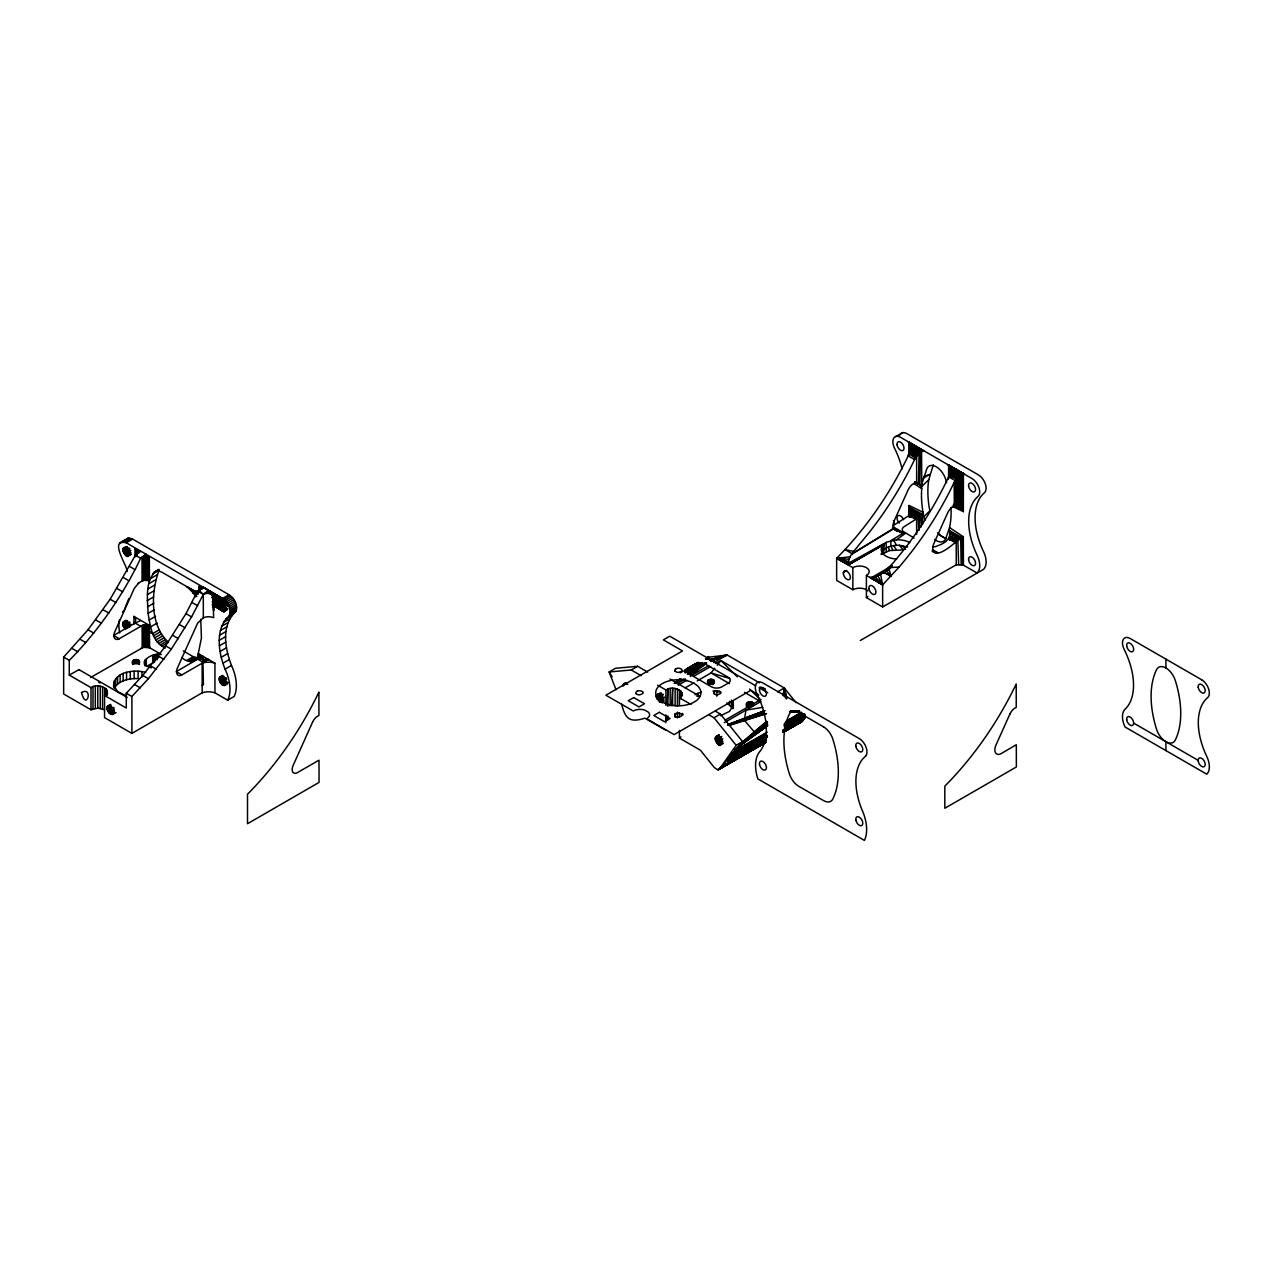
<?xml version="1.0" encoding="UTF-8"?>
<svg xmlns="http://www.w3.org/2000/svg" width="1273" height="1273" viewBox="0 0 1273 1273"><rect width="100%" height="100%" fill="white"/><g stroke="black" fill="none" stroke-linecap="round" stroke-linejoin="round"><path stroke-width="1.5" d="M881.314 554.057C883.494 546.69 892.755 545.115 899.422 545.29L903.225 549.888L889.366 550.588L881.314 554.503L882.81 550.827L882.825 545.274L848.582 564.735L836.647 558.274L844.986 549.586A225.83 130.387 -60 0 0 908.031 456.148L910.29 447.841L908.636 442.065M910.29 515.247L910.29 511.38L919.679 516.806L923.227 514.387L923.036 512.271A90.335 52.161 60 0 1 921.7 489.134C922.686 485.252 917.944 482.483 914.571 483.231A9.038 5.219 -60 0 0 908.063 489.978L894.219 520.8A9.038 5.219 -60 0 0 893.057 525.701L895.89 530.332L902.366 532.798M916.624 534.294L916.624 518.954L909.447 515.263L893.057 525.701M916.64 483.151L916.64 456.005L909.893 450.801L918.231 453.984L921.397 451.469L924.787 451.326M919.042 530.348L919.822 516.711L910.259 510.568M948.592 479.03L948.592 465.297L964.393 474.192L947.892 464.677M949.881 539.879L949.881 534.246M867.931 590.911A9.579 5.522 0 0 0 852.862 589.765L836.647 580.408L836.647 558.274L852.862 567.647A9.579 5.522 0 0 1 866.404 567.647A9.579 5.522 0 0 1 866.404 575.46L866.404 597.594L882.635 606.95L956.23 564.83L956.23 541.805L949.324 537.524L956.469 541.646M956.23 506.002L956.23 478.871L948.99 475.641L949.897 469.737L948.703 465.441L964.282 474.129L948.321 464.995M963.788 473.938L959.906 474.988L959.906 507.832L954.177 504.379M958.092 506.654L958.649 476.022L949.753 468.114L961.147 474.288L961.147 508.929L953.366 504.792M962.34 510.234L962.34 473.906L949.753 468.114L959.906 474.988L959.476 507.497L962.531 510.473M1165.909 667.975A14.449 8.338 60 0 0 1156.568 669.614A90.335 52.161 60 0 0 1156.568 729.318A14.449 8.338 60 0 0 1165.909 741.745A14.449 8.338 60 0 0 1175.265 740.106A90.335 52.161 60 0 0 1175.265 680.403A14.449 8.338 60 0 0 1165.909 667.975L1165.909 659.128M202.805 588.826L202.805 586.98L208.517 590.322L208.549 592.184L209.981 593.027L208.549 591.468M784.279 695.679L784.295 688.009L727.09 654.974L706.881 657.457M886.151 542.378L886.31 551.623M909.033 516.87L909.065 505.604M910.259 451.963L910.259 448.096L918.231 453.984L914.428 459.839A225.83 130.387 -60 0 1 859.514 544.16C855.345 550.095 846.418 557.479 849.075 565.403M949.626 477.073L949.642 467.637L962.595 473.842L949.212 466.332M963.343 511.587L963.422 473.874M224.048 600.888L219.561 603.482L213.578 600.092L212.862 594.014A8.29 4.79 -0.1 0 0 203.298 594.38L197.538 591.07L185.969 613.65L165.585 645.809L171.33 649.135L191.587 616.896L203.298 594.38L208.517 590.322M909.686 517.14L909.734 507.561L923.291 514.642M910.131 515.406L909.527 506.845M949.722 538.272L949.738 532.369L961.147 538.399L949.642 531.748L949.642 539.227M161.241 654.449L149.482 647.639L149.434 625.393L133.92 616.403A12.189 7.033 0 0 1 133.92 623.77L113.631 635.482L119.376 638.807M199.368 589.876L202.932 588.094L199.352 586.057L199.368 590.051L200.513 587.983L199.352 586.057M962.149 510.012L962.34 473.906M213.657 598.087C208.995 603.291 229.426 596.814 224.366 611.788C219.115 611.167 205.224 596.607 219.147 604.564L222.345 602.718M960.844 508.627L961.147 474.288M949.228 530.014C952.777 538.081 944.311 543.73 937.565 545.735A7.224 4.169 0 0 1 933.077 546.944M199.129 658.443C201.866 657.027 199.018 651.299 199.686 658.205L199.75 654.545L198.127 654.147C197.426 663.663 186.972 662.947 181.864 657.505M213.657 599.042L221.407 602.766L213.593 599.503L219.911 603.1L219.147 605.98L220.34 609.067L226.737 605.375M919.87 484.631L920.315 452.122L910.1 444.945M199.686 590.115L199.368 586.821M149.466 639.523L147.557 638.378L149.466 639.364M920.077 484.774L915.176 481.958L918.485 483.804L919.058 453.172L910.29 447.841L918.231 453.984L910.036 449.99M199.654 589.685L199.463 587.139M125.104 541.98L127.73 538.304L132.631 539.1L228.997 594.73C234.248 598.167 238.512 605.598 235.68 611.756C220.85 625.489 225.003 648.625 231.479 665.445A36.36 20.989 60 0 1 234.105 696.506L227.724 700.198L214.946 692.83L214.946 663.185L208.549 659.478L181.88 674.897A7.527 4.344 -60 0 1 177.17 674.308A7.527 4.344 -60 0 1 177.52 667.736L197.617 623.181L203.33 617.819A8.29 4.79 -0.1 0 1 213.657 617.739L212.862 594.014L213.641 600.729L219.306 603.975L222.504 602.129M165.331 647.957C151.917 642.213 150.309 625.87 148.098 613.363C147.588 599.281 144.151 577.226 158.95 569.302M162.021 646.048L168.402 642.356C149.784 625.043 150.882 592.518 159.061 570.224L152.68 573.916M199.479 654.274L208.549 659.589M199.59 590.179L199.75 586.407L199.368 588.142M666.352 720.47L666.543 716.54M667.116 704.781L667.864 689.091C673.337 685.686 687.77 691.589 679.432 697.795L690.968 704.446M783.897 695.71L784.295 688.009L777.628 691.844M671.587 705.703L672.653 688.343L672.653 705.624M199.495 590.433L199.75 586.407L199.431 588.19M227.724 700.198A36.36 20.989 60 0 0 225.098 669.137C217.556 650.853 213.848 621.701 235.68 611.756M229.299 615.448C232.132 609.274 227.851 601.858 222.6 598.421L126.25 542.791C108.269 538.67 127.507 565.705 127.109 571.545M767.46 725.737L755.828 733.757L744.116 719.897L744.594 718.274L764.659 710.859L727.838 724.703M715.203 738.595C725.021 728.315 722.73 758.358 715.203 738.595L718.386 736.749M112.804 714.408C108.921 714.885 105.516 708.966 107.855 705.847M111.753 714.503L114.952 712.657L111.053 709.204L110.703 704.367L107.505 706.213M122.733 549.602C132.567 539.338 130.26 569.365 122.733 549.602L127.523 546.833M130.435 626.268L125.645 629.037C117.657 622.974 128.462 616.737 129.703 626.682M225.958 677.602L219.561 681.294L219.911 676.87M627.796 684.317L624.343 683.028L623.134 686.147M663.217 694.883L656.836 698.575C654.417 694.74 659.525 691.796 661.626 695.806C666.686 698.686 658.475 706.626 664.267 700.962M149.355 625.998L146.841 624.757L142.115 625.536L119.248 638.728A7.527 4.344 -60 0 1 114.538 638.155A7.527 4.344 -60 0 1 114.888 631.583L134.302 588.365L138.916 582.748L137.866 583.607M719.165 769.338L727.854 762.511L728.379 760.602L765.009 739.04M783.468 732.214L802.213 721.393L804.791 717.717L804.791 714.694L784.725 726.008M882.81 550.827L883.303 544.685L848.582 564.735L884.274 543.714L883.589 552.928M213.657 605.964L220.85 609.767L225.639 606.998M199.766 590.306L199.75 586.407L199.368 589.813M783.531 695.79L784.295 688.009L796.055 702.632M199.75 586.407L199.368 589.51M783.325 695.058L784.295 688.009L786.905 698.591M148.511 630.978L149.371 630.342L148.846 625.154L149.482 647.639L146.093 645.65L90.654 677.507M744.594 718.274L745.978 710.127L762.813 707.358M783.07 695.233L784.295 688.009L786.396 697.445M923.816 516.695L929.847 510.855A90.335 52.161 60 0 1 928.749 479.73L933.332 464.756M914.873 482.085L921.238 485.761L926.935 468.448A14.449 8.338 60 0 1 936.292 466.809A14.449 8.338 60 0 1 945.632 479.237L946.603 482.658M128.955 580.743C112.597 609.703 92.69 636.707 69.267 660.353L69.267 675.104L91.004 687.659C96.302 682.869 113.297 688.327 104.545 695.472L126.282 708.027L126.282 693.26L142.767 675.454L165.713 645.888M909.447 515.263L910.163 509.566L920.315 516.377M128.764 598.708L124.468 609.465M136.1 550.652L135.686 551.734M950.979 507.561A90.335 52.161 60 0 1 949.531 527.579L945.632 538.94A14.449 8.338 60 0 1 934.605 539.45M921.238 485.761L921.541 484.711M753.409 704.478C752.629 697.763 740.806 705.672 750.243 706.022M881.823 552.402L881.807 546.944L885.419 542.823L848.279 563.334L836.647 558.274L850.348 556.826M145.647 672.367C134.365 669.312 113.217 671.396 113.599 686.736M160.875 654.593C152.521 652.142 134.763 663.233 151.248 667.848M198.127 654.147L201.42 638.059L200.768 619.299M733.471 705.067L729.477 711.416L720.518 715.76M697.015 696.458L698.034 693.26L701.439 692.13M707.12 659.207L708.281 656.645L710.445 660.13L727.09 654.974L713.755 662.66M959.906 474.988L954.018 482.706A225.83 130.387 -60 0 1 899.12 567.026L882.635 584.832L882.635 606.95M104.545 709.777L97.782 708.154L91.004 709.777L63.65 693.992L63.65 657.107L88.044 629.785L110.162 599.233L136.641 553.087L135.113 549.029L135.129 556.842M135.002 569.572L129.082 580.822L123.338 577.496M706.579 659.398L708.281 656.645L709.793 659.812L727.09 654.974L711.034 660.973M132.822 660.83C131.565 664.251 138.248 664.777 139.584 662.246C139.712 657.759 129.591 659.207 132.822 664.506M138.073 671.189L138.073 678.573C129.496 678.366 118.994 680.148 114.284 688.184L114.284 680.816M764.198 742.986L727.854 762.511L742.557 741.602L736.16 745.294L719.547 768.924L742.557 741.602L720.423 714.089L715.41 711.193M104.545 687.659L104.545 717.606L131.899 733.391L131.899 696.506L148.384 678.7L171.33 649.135M714.71 668.325L710.986 672.956L697.254 680.88M717.208 665.222L720.932 660.576L759.504 682.837M706.213 659.032L708.281 656.645L709.316 659.828M113.249 714.169C115.588 711.034 112.183 705.131 108.3 705.592M765.853 738.961L728.379 760.602L765.009 739.772L728.14 761.97L766.33 740.106L727.854 762.511L765.232 741.745L760.22 745.644L758.087 745.405M705.847 659.207L708.281 656.645L705.847 658.984M708.027 680.259C705.672 683.537 712.657 684.683 714.248 682.344C715.776 678.048 704.971 678.286 708.027 683.506M705.513 659.398L708.281 656.645M921.588 486.588L928.749 479.73M703.476 665.763C699.72 660.082 701.487 666.002 705.879 662.962L688.995 673.815M740.854 743.384L766.76 721.282M739.518 744.769L767.11 721.791M754.666 733.264L766.266 723.605M202.821 587.139L223.921 599.312L230.318 595.621M886.056 570.193L876.19 576.653L869.857 577.449M753.807 732.325L766.983 721.616M739.661 744.912L767.539 722.252M755.032 733.487L766.76 723.955M690.316 675.868L705.91 663.535M754.046 732.675L767.38 722.077M738.34 746.233L766.553 723.828M755.43 733.646L767.301 724.242M140.794 558.306L135.049 554.98L140.221 550.938L140.221 551.973L135.113 549.029M145.965 554.264L140.667 558.226L135.129 569.636L129.385 566.326M197.538 591.07L202.805 586.98M736.987 747.49L767.078 724.146M755.828 733.757L766.362 725.61M737.131 747.553L767.635 724.385M756.242 733.805L766.919 725.721M765.2 742.764L717.542 769.704L714.312 767.524L700.389 750.195L679.432 738.085L680.944 736.94M963.247 536.967C954.925 541.025 938.694 560.088 932.823 550.143A9.038 5.219 -60 0 1 933.825 543.666L947.669 512.844A9.038 5.219 -60 0 1 954.177 506.097L959.428 507.45M910.259 512.176L919.058 517.236L904.355 526.561A7.224 4.169 0 0 0 902.907 531.271L914.141 538.113M735.73 748.747L766.664 725.69M735.858 748.747L767.205 725.753M886.501 542.171L896.51 539.816L905.628 533.196M734.394 749.892L767.746 725.721M752.884 705.131L751.452 705.831M683.856 678.923L676.361 681.564L679.607 679.352M687.706 673.831L702.282 663.885L685.463 672.701M680.228 679.241L676.997 681.453L680.116 679.352M702.871 663.806L687.277 674.244M626.3 683.235L623.086 685.415L626.284 683.569M676.647 681.516L679.925 679.305M674.197 683.458L680.625 679.146M688.82 673.624L703.539 663.679L687.929 674.133M676.361 681.564L679.48 679.464M677.761 681.23L680.88 679.146M688.677 673.926L704.287 663.472L688.438 673.99M677.363 681.357L680.53 679.257M689.234 673.735L705.067 663.233M674.547 683.346L680.96 679.114M843.394 572.548L846.672 570.399M674.897 683.219L678.159 681.087M688.741 674.372L706.674 662.628L688.486 674.467M675.247 683.076L678.557 680.928M146.013 645.697L140.81 648.546M675.788 682.821L678.955 680.769M690.03 673.576L705.879 663.328M138.789 582.684L144.008 580.281L149.402 580.727L149.355 557.288L145.838 555.219L142.035 557.431L142.083 580.87M893.837 528.231L852.146 553.707L844.986 549.586L853.674 551.416M851.844 554.169L894.06 528.55M783.229 730.973L804.504 718.258L782.927 730.607M731.959 753.473L765.057 733.9L734.839 750.927M786.571 721.186L801.449 712.387M732.436 754.284L765.566 734.696L732.039 753.584M785.441 722.937L802.006 713.135L786.873 721.616M764.993 739.008L729.986 758.851L764.882 738.229L729.811 758.008L766.33 736.383L731.195 756.194M784.582 725.594L804.504 713.835L784.073 725.626M784.836 726.453L804.791 714.694L784.343 726.485M784.98 727.297L804.966 715.537L784.916 726.867M889.954 568.474L883.351 572.357L890.973 576.128L888.713 567.726L892.118 565.753L888.713 567.726L899.12 567.026M785.011 728.076L805.029 716.333L785.011 727.679M723.764 765.519L720.327 767.524L723.541 765.694M728.92 762.495L732.341 760.49M691.557 666.781L694.899 664.824L691.653 666.543M891.498 565.992L871.225 577.831L882.635 584.832L880.566 574.282L887.376 570.32M784.916 728.793L804.966 717.065L784.98 728.427M741.252 755.589L737.815 757.594L759.058 745.739L719.213 768.749L738.451 757.737M744.689 753.584L748.126 751.579M753.266 748.572L756.703 746.567M732.993 760.681L719.261 768.701L759.679 745.755M750.163 750.656L720.168 767.714M753.6 748.651L757.021 746.646M763.895 742.636L760.458 744.641L763.577 742.891M784.486 730.622L789.642 727.615M793.079 725.61L796.5 723.605M764.214 742.732L760.777 744.737L764.055 742.859M691.828 666.225L695.169 664.283M783.054 730.384L804.791 717.717L783.181 730.05M759.36 745.755L718.147 769.735L761.079 744.96M761.079 744.753L764.516 742.748M785.123 730.766L798.871 722.762M761.381 744.769L764.818 742.764M135.049 554.98L138.932 552.737M142.035 557.431L145.965 555.299L145.838 554.185M199.002 590.226L202.932 588.094M203.33 617.819L203.298 594.38L208.549 591.34L226.419 601.779L232.8 598.103M181.88 674.897L176.263 671.651L202.805 656.168L203.441 684.715L202.168 685.447M203.409 662.469L197.649 659.143L202.805 656.582M686.227 669.248L697.811 662.533M718.704 769.608L763.895 743.496M783.341 732.134L802.595 720.979L783.913 731.37L798.919 722.73L795.689 724.496M120.41 542.537L127.73 538.304M119.63 543.332L126.027 539.657M122.447 541.757L128.828 538.065M123.64 541.805L130.037 538.113M124.929 542.155L131.31 538.463M126.25 542.791L132.631 539.1M122.94 548.345L126.138 546.499M122.797 548.934L125.979 547.088M122.797 550.334L127.586 547.581M122.94 551.114L127.746 548.345M123.21 551.909L129.591 548.217M123.561 552.689L129.941 548.997M123.99 553.437L128.78 550.668M124.499 554.137L130.88 550.445M125.04 554.757L129.846 551.989M125.645 555.283L130.435 552.514M126.25 555.696L131.039 552.928M126.854 555.983L130.053 554.137M127.443 556.142L130.642 554.296M128 556.158L131.199 554.312M153.476 572.675L158.266 569.906M150.723 578.515L157.12 574.823M149.196 583.511L155.577 579.82M148.098 588.89L154.479 585.198M147.429 594.602L153.81 590.911M147.207 600.617L153.603 596.926M147.429 606.887L153.81 603.195M122.94 622.099L126.138 620.253M122.797 622.688L125.979 620.842M122.733 623.372L127.523 620.603M122.797 624.104L127.586 621.335M122.94 624.868L127.746 622.115M123.21 625.664L129.591 621.972M123.561 626.443L129.941 622.752M123.99 627.191L128.78 624.438M148.098 613.363L154.479 609.672M124.499 627.891L130.88 624.2M125.04 628.512L129.846 625.743M135.193 623.038L140.301 620.763M154.51 571.736L158.711 571.004L162.021 572.293L186.829 586.614L193.098 592.709L196.297 590.863M149.196 620.015L155.577 616.323M197.538 592.884L194.339 594.73L195.374 596.862M150.723 626.777L157.12 623.086M69.267 675.104L78.974 669.646M149.45 631.838L152.68 633.62L159.061 629.944M153.476 635.8L159.873 632.108M222.6 598.421L228.997 594.73M154.51 637.932L160.907 634.24M155.752 639.953L162.148 636.261M225.21 600.442L231.606 596.751M212.161 602.049L219.099 605.232L223.889 602.479M157.168 641.831L163.549 638.139M213.657 603.354L219.147 605.98L223.937 603.211M219.306 606.744L224.096 603.975M213.578 604.198L219.561 607.539L225.958 603.848M211.811 595.128L227.501 603.291L233.898 599.599M158.711 643.501L165.092 639.81M213.657 605.057L219.911 608.319L226.308 604.627M228.456 604.914L234.837 601.222M160.35 644.918L166.731 641.226M221.407 610.388L226.196 607.619M221.995 610.913L226.785 608.144M229.22 606.6L213.657 597.689L229.22 606.6L213.657 597.88L229.22 606.6L235.6 602.925M222.6 611.326L227.39 608.558M223.221 611.613L228.01 608.844M223.809 611.772L227.008 609.926M229.792 608.319L236.173 604.627M230.142 610.006L236.523 606.314M230.27 611.597L236.651 607.905M230.174 613.077L236.555 609.385M229.84 614.366L236.221 610.674M225.846 619.028L232.227 615.336M154.765 654.593L154.765 661.96L146.315 666.479L146.315 659.112M223.571 622.338L229.952 618.646M221.741 626.173L228.138 622.497M220.404 630.501L226.801 626.809M219.561 635.243L225.958 631.551M219.227 640.351L225.623 636.675M186.829 660.369L193.225 656.677L198.079 658.077L191.682 661.753M107.25 706.706L110.449 704.86M107.091 707.295L110.29 705.449M107.043 707.979L110.226 706.133M188.515 661.18L194.896 657.489M107.091 708.711L110.29 706.865M107.25 709.491L110.449 707.645M190.138 661.642L196.535 657.966M107.505 710.27L110.703 708.424M219.417 645.777L225.798 642.085M195.374 659.987L198.572 658.141M107.855 711.05L111.053 709.204M108.3 711.814L111.483 709.968M108.794 712.498L111.992 710.652M109.351 713.119L112.549 711.273M109.939 713.644L113.138 711.798M110.544 714.058L113.743 712.212M111.165 714.344L114.347 712.498M220.102 651.442L226.483 647.75M112.31 714.535L116.002 712.578M221.279 657.266L227.676 653.574M222.95 663.185L229.347 659.494M225.098 669.137L231.479 665.445M219.561 677.236L222.759 675.39M219.306 677.729L222.504 675.883M219.147 678.318L222.345 676.472M219.099 679.002L223.889 676.234M219.147 679.734L223.937 676.965M219.306 680.498L224.096 677.745M226.308 678.398L219.911 682.073L220.85 683.521L225.639 680.753M131.899 733.391L202.168 692.83A12.189 7.033 0 0 1 214.946 692.83M220.34 682.821L226.737 679.146M226.196 681.373L221.407 684.142L222.6 685.081L227.39 682.312M221.995 684.667L226.785 681.898M228.01 682.599L223.221 685.367L225.655 684.81L225.91 681.548L223.221 677.379L220.34 676.615M223.809 685.526L227.008 683.681M224.366 685.558L227.549 683.712M923.291 478.139L929.847 474.352L923.816 476.468M616.068 689.807L609.146 671.969L631.265 669.98L637.662 666.304L647.686 672.096M623.134 684.731L626.332 682.885M680.212 672.86L683.553 670.935M684.954 670.123L698.288 662.421M691.255 666.845L694.676 664.888M656.582 695.01L659.764 693.164M656.422 695.599L661.212 692.83M677.093 683.84L685.431 679.018M690.427 676.138L708.759 665.556M656.359 696.283L661.148 693.514M656.422 697.015L661.212 694.246M656.582 697.779L662.962 694.103M678.318 685.176L686.847 680.259M693.658 676.329L710.716 666.479M715.824 663.535L720.932 660.576L737.322 676.838M657.186 699.354L661.976 696.586M659.223 699.179L662.406 697.349M658.125 700.802L664.506 697.111M660.273 700.5L663.472 698.654M659.271 701.948L664.06 699.179M889.541 569.095L877.845 575.842L882.635 584.832L866.404 575.46M659.875 702.362L663.074 700.516M685.256 687.818L693.833 682.869M709.093 714.917L714.026 717.765L720.423 714.089M860.277 640.51L983.552 569.349A18.061 10.439 60 0 0 983.52 551.543A58.717 33.894 60 0 1 984.395 492.794A10.836 6.254 60 0 0 985.366 483.979A10.836 6.254 60 0 0 978.444 474.924L906.901 433.632A10.836 6.254 60 0 0 899.725 435.239M725.164 720.088L760.952 699.434M724.305 722.634L760.968 701.471M715.665 736.828L718.863 734.998M715.41 737.322L718.609 735.476M715.251 737.91L718.449 736.08M715.251 739.327L720.041 736.558M715.41 740.106L721.791 736.415M715.665 740.886L720.454 738.133M716.015 741.666L720.804 738.913M716.46 742.43L722.841 738.738M716.954 743.114L721.743 740.345M717.511 743.734L722.3 740.966M722.889 741.491L718.099 744.259L721.6 742.62M718.704 744.673L721.902 742.827M722.507 743.13L719.325 744.96L722.809 743.209M719.913 745.119L723.112 743.289M734.967 750.736L767.333 732.055M786.077 721.234L801.401 712.387M733.821 752.486L766.187 733.789M784.916 722.969L801.958 713.135M732.58 754.284L766.648 734.616M785.393 723.796L802.42 713.962L784.009 724.305M731.259 756.114L767.03 735.46M729.843 757.96L767.317 736.319M730.018 758.803L767.492 737.178M784.518 727.344L804.966 715.537M784.582 728.14L805.029 716.333M728.315 761.334L765.789 739.693M784.518 728.872L804.966 717.065M728.14 761.97L766.457 739.852M783.134 730.225L804.791 717.717M727.854 762.511L765.328 740.87M784.073 730.05L804.504 718.258M726.867 763.784L730.193 761.859M740.154 756.114L750.115 750.354M753.441 748.444L756.751 746.519M763.402 742.684L760.076 744.61L763.243 742.811M765.869 742.191L718.147 769.735L766.235 741.984M782.927 732.341L802.595 720.979M684.779 670.155L698.209 662.437M783.261 732.277L802.213 721.393M887.201 570.193L875.315 577.003L882.635 584.832L870.382 577.687M760.681 744.816L763.895 742.971M783.5 731.927L801.735 721.664L783.818 731.88M720.12 767.699L732.993 760.347M742.652 754.841L757.133 746.567M782.879 731.88L798.983 722.682M785.457 729.843L790.278 727.09M742.318 754.73L745.548 752.9M783.245 731.911L801.194 721.791L799.937 721.6M784.248 730.893L792.411 726.326M211.986 595.223L213.625 594.316L210.331 593.154L212.082 594.093M716.015 736.462L719.038 734.807M685.399 671.635L700.516 663.392L685.224 671.062M685.049 671.873L701.741 662.803M685.781 671.539L701.216 663.376L685.606 671.762M685.574 672.112L701.821 663.901L686.131 672.224M685.749 672.192L701.455 663.854M895.619 436.528L903.098 432.597M685.017 672.701L701.821 663.901M695.01 694.724L698.034 693.26L698.034 696.506M142.162 557.51L149.355 557.288M657.648 685.208L665.89 689.966L667.864 689.091L667.864 706.356M727.965 724.56L764.914 710.589M711.623 660.671L727.09 654.974L710.143 659.86M727.758 724.878L764.309 711.448M710.668 660.926L727.09 654.974L710.366 659.971M744.371 718.529L764.373 711.305M727.695 725.053L764.15 711.957L744.196 718.831M711.177 660.607L727.09 654.974L710.398 660.353M727.679 725.244L764.102 712.514M212.289 594.666L213.641 595.303M711.591 660.321L727.09 654.974L710.191 660.607M744.1 719.165L764.118 712.355M729.524 724.83L764.166 713.087M744.069 719.516L764.15 712.928M729.588 725.069L764.341 713.676M744.116 719.897L764.293 713.501M729.7 725.276L766.457 713.66M744.228 720.263L766.378 713.516M143.388 625.123L143.435 647.368L148.877 647.4M956.23 564.83L963.422 565.18L977.171 573.025A18.061 10.439 60 0 0 977.123 555.235A58.717 33.894 60 0 1 977.998 496.486A10.836 6.254 60 0 0 978.985 487.67A10.836 6.254 60 0 0 972.063 478.616L900.52 437.307A10.836 6.254 60 0 0 893.598 438.373A10.836 6.254 60 0 0 894.569 448.319A58.717 33.894 60 0 1 902.111 469.021M637.662 666.304L615.527 668.277L609.146 671.969L612.154 676.854M790.422 711.798L799.492 711.512L790.056 711.448M789.483 711.702L799.205 711.48M197.649 659.143L208.501 659.446M790.549 711.082L799.524 711.305M796.15 710.971L799.635 711.177M143.849 647.257L149.434 647.623L146.379 645.904L149.88 647.877M848.725 565.021L836.647 558.274L849.202 559.308M899.422 545.29L907.554 546.992M712.944 690.953L720.518 692.13M209.122 593.727L211.063 593.966M211.891 593.998L213.625 594.316M836.647 558.274L848.502 561.504M729.684 678.429L710.986 672.956L729.429 683.617M759.631 687.181L765.232 688.82M98.689 682.296L100.121 682.996M126.552 695.997L117.593 691.669L113.599 685.32M213.514 600.06L212.862 594.014L213.482 603.927L219.561 607.539M213.657 601.763L219.147 604.564M213.625 600.41L219.561 603.482M213.625 602.304L219.099 605.232M213.609 606.871L213.657 610.817L212.862 594.014L213.514 607.651M909.002 515.963L916.289 519.193M213.657 602.893L219.147 605.98M949.212 474.813L956.66 478.266L949.722 472.394L957.423 477.343L957.423 506.352L954.368 504.554M958.649 540.102L949.753 535.981L949.769 539.879M917.817 454.477L909.893 450.801L916.353 456.402L909.606 451.947M909.877 514.26L917.817 518.111M961.147 564.576L960.701 538.702L949.865 533.435L949.865 539.259M923.036 512.271L908.986 505.397L908.986 516.743M952.411 506.272L963.422 511.698M910.036 513.624L918.247 517.793L918.645 529.695M213.609 601.063L219.306 603.975M197.84 593.17L190.138 589.16L197.84 594.252M909.606 514.897L916.862 518.779L909.718 514.658M213.657 598.835L220.85 602.734L211.461 597.292M212.13 604.866L220.85 609.767M949.897 533.753L959.906 539.243M915.207 482.149L920.315 484.965M949.642 531.748L961.37 538.24M220.34 609.067L213.657 605.693M196.249 594.921L193.098 592.709L196.233 594.475L193.098 592.709L196.869 596.591M954.273 504.458L958.649 506.956M901.65 532.639L892.484 527.388L901.491 532.591M219.911 608.319L213.482 603.927M894.967 529.775L897.911 531.462M202.932 587.267L223.921 599.312M948.703 465.441L963.263 473.842M948.592 476.786L955.148 480.573L955.466 505.922M908.174 455.845L914.571 459.521M953.811 504.426L956.739 506.113M949.34 530.427L962.054 537.779L962.34 564.83M949.738 532.369L960.701 538.702M918.247 517.793L910.147 513.114L910.163 517.013M948.592 538.813L955.164 542.6M939.283 534.931L946.078 538.845M932.966 549.872L937.978 552.768M893.662 527.181L903.623 532.91L890.909 540.611L890.893 546.149L892.707 549.888M932.377 550.413L936.944 553.055M883.812 572.007L890.973 576.128L886.103 570.145L892.723 563.334A225.83 130.387 -60 0 0 947.637 479.014L948.99 475.641L956.66 478.266L949.642 472.856M1133.654 723.112L1198.179 760.363M755.716 685.813L669.757 636.198L663.376 639.889L682.535 650.949L605.884 695.201L633.238 710.986L635.227 710.111A9.579 5.538 0 0 1 644.806 710.111L648.307 712.132A9.579 5.538 0 0 1 649.278 716.333L646.779 718.815L674.133 734.601L750.784 690.348L758.772 694.963M759.154 687.802L767.746 692.767M744.514 692.321L759.599 701.041M669.98 679.066L699.975 696.379M631.265 669.98L641.162 675.692M665.89 730.272L644.918 718.163C629.053 723.255 625.234 718.322 621.606 704.064M208.517 591.356L226.419 601.779M191.889 602.4L197.633 605.725M185.842 613.586L191.587 616.896M116.925 588.476L122.669 591.802M179.429 624.566L185.174 627.891M110.162 599.233L115.907 602.559M172.667 635.322L178.411 638.648M135.145 623.07L140.905 626.38L146.045 624.088M183.296 650.949L193.225 656.677M103.081 609.735L108.842 613.045M95.698 619.919L101.458 623.245M158.202 656.009L163.962 659.334M142.162 647.782L142.115 625.536M88.044 629.785L93.788 633.111M150.548 665.874L156.293 669.2M80.135 639.301L85.88 642.61M142.64 675.39L148.384 678.7M71.988 648.418L77.748 651.728M134.492 684.492L140.237 687.818M63.65 657.107L69.394 660.432M126.154 693.196L131.899 696.506M78.846 669.566L127.141 697.445M892.5 528.375L897.624 531.35M932.138 551.257L935.082 552.943M197.808 592.963L186.829 586.614L197.808 593.043M924.293 451.103L908.174 441.747L923.689 450.976M915.207 481.878L918.485 483.804M212.623 598.374L220.34 602.861M197.84 593.632L190.138 589.16L197.84 593.855M227.501 603.291L211.716 594.045M949.865 470.962L958.585 476.086L949.881 469.196L949.881 476.898M914.762 481.687L917.817 483.485M207.913 659.86L205.749 659.319L206.003 660.958L203.123 659.271M922.734 451.04L909.495 443.195L922.257 451.135L909.606 443.465L909.638 452.997M953.954 504.426L956.835 506.145M870.859 577.799L882.635 584.832L873.071 577.671M908.986 453.92L915.462 457.834L909.479 452.44L915.542 457.707M909.081 442.543L922.989 450.976M193.098 592.709L196.233 594.634M909.909 508.213L921.541 515.533M957.423 540.961L949.753 535.981L957.853 540.659L958.649 564.448M913.775 483.438L921.732 488.689M949.531 527.579L963.422 536.824M726.947 702.839L732.802 708.679L732.802 700.564L733.471 708.313M949.642 536.474L956.755 541.439M949.212 537.763L955.641 542.25M152.68 633.62L148.559 630.74M910.275 446.33L919.217 452.997M149.323 630.183L148.846 625.154M199.129 590.306L203.298 594.38M749.622 689.027L760.538 699.879M714.01 693.658L715.76 694.66A3.533 2.037 0 0 0 717.59 694.851L720.773 693.308A3.596 2.085 0 0 0 720.773 692.241L720.55 691.891A3.596 2.085 0 0 0 719.834 691.303A3.533 2.037 0 0 0 718.179 690.841A3.596 2.085 0 0 0 716.365 690.762A3.533 2.037 0 0 0 715.235 691.144M675.072 671.173L676.806 672.192A3.533 2.037 0 0 0 678.652 672.367L681.612 671.173A3.58 2.069 0 0 0 681.835 669.757L681.612 669.407A3.596 2.085 0 0 0 680.403 668.58A3.58 2.069 0 0 0 679.273 668.277A3.596 2.085 0 0 0 677.411 668.277A3.533 2.037 0 0 0 676.297 668.659M636.134 693.658L637.868 694.66A3.533 2.037 0 0 0 639.714 694.851L642.674 693.658A3.58 2.069 0 0 0 642.881 692.241L642.674 691.891M902.286 545.576L905.485 549.347M714.026 717.765L736.16 745.294M893.63 545.576L896.192 549.538M683.171 714.853L682.392 713.326M893.63 540.102L896.51 545.29M888.379 546.992L889.366 550.588M923.227 514.387L924.787 520.514M786.364 698.972L784.295 688.009L784.677 695.726M785.616 696.904L784.295 688.009L785.282 697.795M213.657 606.075L213.657 607.698M921.095 515.836L921.286 526.927M922.448 514.913L922.559 524.571M954.177 482.387L954.304 506.049M921.763 483.788L921.541 451.422L909.829 443.959L921.397 451.469L910.052 444.77L910.052 452.456M963.311 536.92L963.422 565.18M910.036 508.882L910.036 516.361M909.606 507.147L909.622 516.87M908.986 442.431L909.017 455.67M200.45 655.706L200.466 659.414M200.068 586.773L200.084 590.672M200.307 655.309L200.307 659.016M200.068 654.911L200.084 658.618M199.75 654.545L199.766 658.252M199.368 654.815L199.368 658.793M148.766 557.065L148.814 580.488M148.129 556.874L148.177 580.313M148.209 624.979L148.241 647.225M147.461 556.747L147.493 580.17M147.541 624.836L147.573 647.082M146.761 556.651L146.809 580.09M146.841 624.757L146.872 647.002M146.045 556.619L146.093 580.058M146.124 624.725L146.172 646.97M145.345 556.651L145.377 580.074M145.424 624.741L145.456 646.986M144.645 556.715L144.676 580.154M144.724 624.82L144.756 647.066M143.96 556.842L144.008 580.281M144.04 624.948L144.072 647.193M143.308 557.017L143.356 580.456M142.719 557.24L142.751 580.679M142.799 625.345L142.831 647.591M136.672 550.954L136.816 556.46M136.434 550.445L136.434 556.301M136.084 549.936L136.1 555.792M135.638 549.475L135.654 555.33M1165.909 741.745L1165.909 750.593M852.862 567.647L852.862 589.765M752.884 702.744L752.884 705.99M752.47 702.473L752.47 705.703M751.993 702.235L751.993 705.481M751.452 702.044L751.452 705.29M750.847 701.932L750.847 705.178M750.227 701.869L750.227 706.738M749.606 701.869L749.606 706.738M748.985 701.932L748.985 706.786M748.397 702.044L748.397 706.913M747.84 702.235L747.84 705.481M747.362 702.473L747.362 705.703M746.965 702.744L746.965 705.99M746.646 703.062L746.646 706.308M746.424 703.396L746.424 706.642M731.45 700.055L731.45 706.547M729.477 701.328L729.477 704.574M716.826 691.35L716.826 696.22M713.946 680.259L713.946 683.506M713.532 679.989L713.532 683.235M713.055 679.75L713.055 684.619M712.514 679.575L712.514 684.428M711.909 679.448L711.909 684.317M711.289 679.384L711.289 684.253M710.668 679.384L710.668 684.253M710.048 679.448L710.048 684.317M709.459 679.575L709.459 684.428M708.902 679.75L708.902 684.619M708.424 679.989L708.424 683.235M681.898 692.448L681.898 696.283M680.944 691.112L680.944 698.797M679.432 689.966L679.432 705.465M679.432 713.007L679.432 716.985M679.432 730.416L679.432 738.085M677.443 689.091L677.443 706.356M677.443 712.116L677.443 717.877M675.136 688.534L675.136 705.815M675.136 713.485L675.136 717.32M670.171 688.534L670.171 705.815M667.864 715.951L667.864 719.802M665.89 689.966L665.89 705.322M665.89 714.917L665.89 722.603M202.168 692.83L202.168 663.185A12.189 7.033 0 0 1 214.946 663.185M158.457 654.211L158.457 657.902M157.184 654.211L157.184 659.748M155.942 654.338L155.942 659.875M153.667 654.959L153.667 662.326M152.712 655.42L152.712 662.803M145.52 659.669L145.52 665.206M144.883 660.289L144.883 665.827M144.454 660.973L144.454 664.665M141.94 671.587L141.94 677.125M139.378 660.83L139.378 664.506M139.059 660.512L139.059 664.204M138.662 660.226L138.662 663.917M138.168 660.003L138.168 663.679M137.627 659.812L137.627 663.504M137.038 659.685L137.038 663.376M136.418 659.621L136.418 663.313M135.781 659.621L135.781 663.313M135.161 659.685L135.161 663.376M134.572 659.812L134.572 663.504M134.126 671.189L134.126 678.573M133.92 616.403L133.92 624.295M134.031 660.003L134.031 663.679M133.554 660.226L133.554 663.917M133.14 660.512L133.14 664.204M130.26 671.587L130.26 678.97M126.552 672.367L126.552 679.75M123.147 673.512L123.147 680.88M120.139 674.961L120.139 682.344M117.609 676.711L117.609 684.078M115.636 678.668L115.636 686.052M113.87 707.422L113.87 712.96M107.346 691.557L107.346 695.249M107.027 690.125L107.027 693.817M106.073 688.804L106.073 696.172M102.556 686.768L102.556 708.902M100.249 686.227L100.249 708.345M97.782 686.036L97.782 708.154M95.3 686.227L95.3 708.345M92.993 686.768L92.993 708.902M91.004 687.659L91.004 709.777M945.982 538.161A14.449 8.338 60 0 1 937.819 532.671M899.311 523.044A4.965 2.864 60 0 1 897.831 515.756A4.965 2.864 60 0 1 903.559 519.655M867.931 596.448A9.579 5.522 0 0 1 866.404 597.594M896.51 559.038A16.708 9.643 0 0 1 881.314 548.583M896.51 539.816A16.708 9.643 0 0 1 909.781 542.6M894.314 523.171A18.061 10.439 60 0 1 893.503 520.514M675.136 671.205A3.533 2.037 0 0 1 675.438 669.168A3.58 2.069 0 0 1 676.313 668.596M676.265 713.548A3.644 2.1 0 0 0 675.056 714.376A3.533 2.037 0 0 0 675.072 716.142L676.806 717.145A3.533 2.037 0 0 0 678.652 717.336L681.835 715.792A3.596 2.085 0 0 0 681.835 714.71L681.612 714.376A3.644 2.1 0 0 0 680.896 713.787A3.58 2.069 0 0 0 679.273 713.246A3.596 2.085 0 0 0 677.411 713.246M676.234 713.596A3.533 2.037 0 0 1 677.363 713.294M636.198 693.69A3.533 2.037 0 0 1 636.5 691.637A3.58 2.069 0 0 1 637.375 691.08M637.359 691.144A3.533 2.037 0 0 1 638.473 690.841A3.58 2.069 0 0 1 640.367 690.778A3.533 2.037 0 0 1 641.894 691.382A3.58 2.069 0 0 1 642.674 691.891M714.042 691.891A3.596 2.085 0 0 1 715.219 691.08M714.073 693.69A3.533 2.037 0 0 1 714.058 691.955M119.662 632.936A36.36 20.989 60 0 1 119.344 619.887M122.526 612.074A36.36 20.989 60 0 1 123.767 610.626M81.536 692.544C86.516 712.291 93.661 685.67 81.536 692.544M312.537 722.237L293.124 765.455A7.527 4.344 -60 0 0 292.758 772.011A7.527 4.344 -60 0 0 297.484 772.6L318.998 760.172L319.046 782.418L247.503 823.726L247.503 794.225A225.83 130.387 -60 0 0 318.902 692.098L318.934 715.521L318.107 715.887A9.038 5.219 -60 0 0 312.537 722.237M1009.855 714.153L995.995 744.991A9.038 5.219 -60 0 0 995.566 752.868A9.038 5.219 -60 0 0 1001.23 753.568L1016.315 744.721L1016.363 766.967L944.821 808.275L944.821 786.141A225.83 130.387 -60 0 0 1016.204 684.015L1016.252 707.454L1015.408 707.804A9.038 5.219 -60 0 0 1009.855 714.153M865.974 755.653L862.521 759.233A58.717 33.894 60 0 0 861.773 809.342A36.36 20.989 60 0 1 864.399 840.403L757.817 778.869A36.36 20.989 60 0 1 760.442 750.831A58.717 33.894 60 0 0 759.695 699.864L756.242 692.289A10.836 6.254 60 0 1 762.925 682.98L859.291 738.611A10.836 6.254 60 0 1 865.974 755.653M888.904 569.126L875.315 577.003L888.904 569.142M633.747 697.572L628.257 700.739L638.998 706.945L644.488 703.762L633.747 697.572M694.947 664.013L688.566 667.704A7.224 4.169 0 0 0 688.566 673.592L711.559 686.879A7.224 4.169 0 0 0 721.775 686.879L728.156 683.187A7.224 4.169 0 0 0 728.156 677.284L705.162 664.013A7.224 4.169 0 0 0 694.947 664.013M659.303 712.323L653.813 715.49L664.538 721.696L670.028 718.513L659.303 712.323M701.152 663.583L685.511 671.985L701.152 663.583M213.657 599.503L219.911 603.1L213.657 599.535M1201.68 679.782L1130.138 638.473A10.836 6.254 60 0 0 1123.216 639.523A10.836 6.254 60 0 0 1124.202 649.485A58.717 33.894 60 0 1 1125.077 709.236A18.061 10.439 60 0 0 1125.03 726.994L1206.788 774.191A18.061 10.439 60 0 0 1206.756 756.401A58.717 33.894 60 0 1 1207.631 697.652A10.836 6.254 60 0 0 1208.602 688.836A10.836 6.254 60 0 0 1201.68 679.782M823.52 726.819L798.696 712.482A14.449 8.338 60 0 0 789.355 714.121A90.335 52.161 60 0 0 789.355 773.825A14.449 8.338 60 0 0 798.696 786.253L823.52 800.574A14.449 8.338 60 0 0 832.86 798.951A90.335 52.161 60 0 0 832.86 739.231A14.449 8.338 60 0 0 823.52 726.819M196.297 593.489L191.682 590.831L196.297 593.6M968.594 486.175A4.965 2.864 60 0 0 974.322 491.887A4.965 2.864 60 0 0 973.256 484.345A4.965 2.864 60 0 0 968.594 486.175M843.394 573.948A4.965 2.864 60 0 0 849.123 579.661A4.965 2.864 60 0 0 848.057 572.118A4.965 2.864 60 0 0 843.394 573.948M968.594 559.929A4.965 2.864 60 0 0 974.322 565.642A4.965 2.864 60 0 0 973.256 558.115A4.965 2.864 60 0 0 968.594 559.929M897.051 444.866A4.965 2.864 60 0 0 902.78 450.578A4.965 2.864 60 0 0 901.714 443.052A4.965 2.864 60 0 0 897.051 444.866M868.95 588.699A4.965 2.864 60 0 0 874.662 594.411A4.965 2.864 60 0 0 873.612 586.869A4.965 2.864 60 0 0 868.95 588.699M665.381 703.46A22.58 13.032 0 0 0 700.834 693.912A22.58 13.032 0 0 0 668.786 680.96A22.58 13.032 0 0 0 665.381 703.46M1126.685 719.786A4.965 2.864 60 0 0 1132.397 725.499A4.965 2.864 60 0 0 1131.347 717.972A4.965 2.864 60 0 0 1126.685 719.786M1198.227 761.095A4.965 2.864 60 0 0 1203.94 766.807A4.965 2.864 60 0 0 1202.89 759.265A4.965 2.864 60 0 0 1198.227 761.095M1198.227 687.34A4.965 2.864 60 0 0 1203.94 693.037A4.965 2.864 60 0 0 1202.89 685.511A4.965 2.864 60 0 0 1198.227 687.34M1126.685 646.032A4.965 2.864 60 0 0 1132.397 651.744A4.965 2.864 60 0 0 1131.347 644.202A4.965 2.864 60 0 0 1126.685 646.032M855.822 746.169A4.965 2.864 60 0 0 861.55 751.882A4.965 2.864 60 0 0 860.484 744.355A4.965 2.864 60 0 0 855.822 746.169M759.472 764.309A4.965 2.864 60 0 0 765.184 770.006A4.965 2.864 60 0 0 764.134 762.479A4.965 2.864 60 0 0 759.472 764.309M759.472 690.539A4.965 2.864 60 0 0 765.184 696.251A4.965 2.864 60 0 0 764.134 688.725A4.965 2.864 60 0 0 759.472 690.539M855.822 819.939A4.965 2.864 60 0 0 861.55 825.636A4.965 2.864 60 0 0 860.484 818.109A4.965 2.864 60 0 0 855.822 819.939"/></g></svg>
